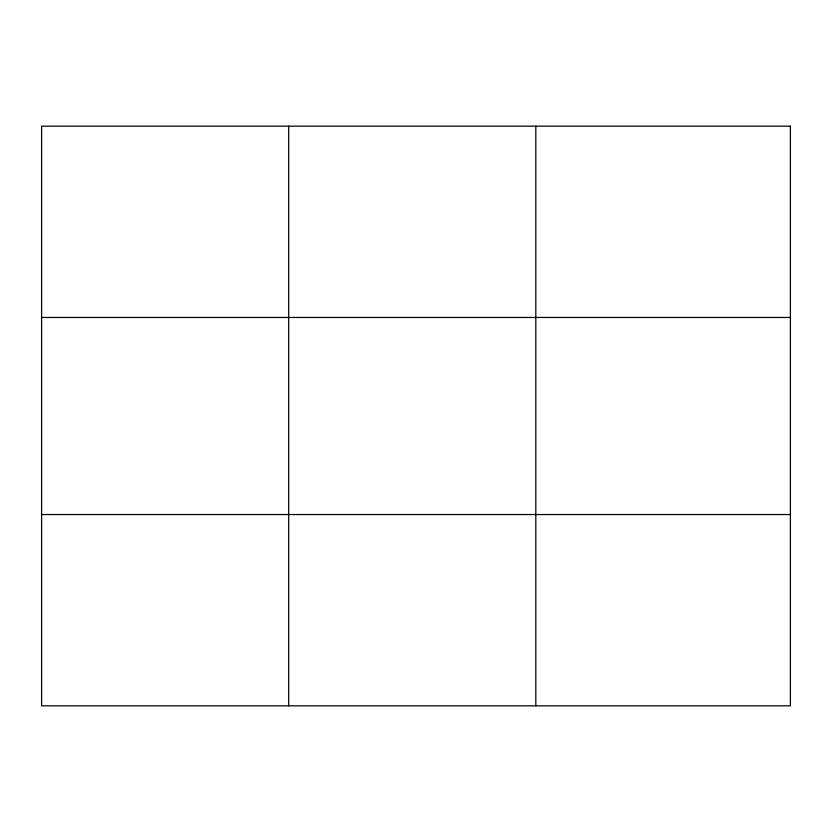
<?xml version="1.0" encoding="UTF-8"?>
<svg xmlns="http://www.w3.org/2000/svg" width="832" height="832" viewBox="0 0 832 832"><rect width="100%" height="100%" fill="white"/><g stroke="black" fill="none" stroke-linecap="round" stroke-linejoin="round"><path stroke-width="1.25" d="M288.704 705.827L288.704 126.173M535.808 705.827L535.808 126.173M41.6 317.46L790.4 317.46M41.6 514.54L790.4 514.54M790.4 126.173L790.4 705.827L41.6 705.827L41.6 126.173L790.4 126.173"/></g></svg>
